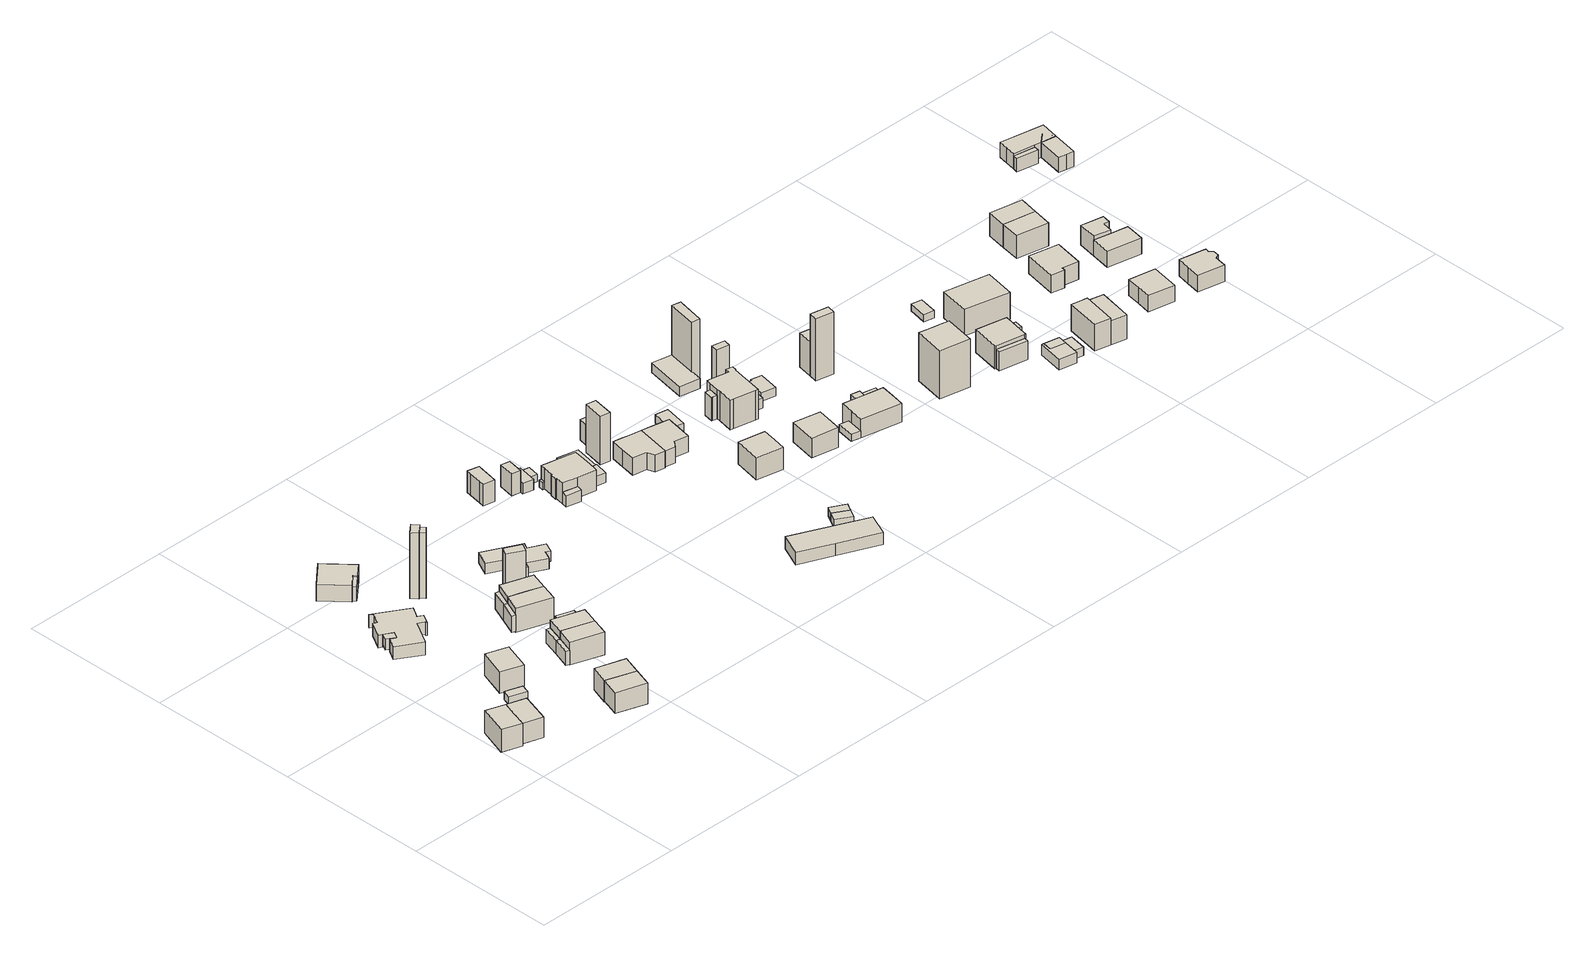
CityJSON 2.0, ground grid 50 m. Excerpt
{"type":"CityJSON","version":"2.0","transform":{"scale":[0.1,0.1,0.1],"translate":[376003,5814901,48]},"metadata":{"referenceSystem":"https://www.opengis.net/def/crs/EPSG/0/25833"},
"CityObjects":{
"building1":{"type":"Building","attributes":{"Gemeindeschluessel":"11000005","BezugspunktDach":"2200","function":"31001_1010","measuredHeight":9.8,"storeysAboveGround":1},"address":[{"country":"Germany","locality":"Berlin","thoroughfareNumber":"24A","thoroughfareName":"Waldschluchtpfad"}],"geometry":[{"type":"Solid","lod":"1","boundaries":[[[[0,1,2,3,4]],[[5,6,7,8,9]],[[5,9,4,3]],[[6,5,3,2]],[[7,6,2,1]],[[8,7,1,0]],[[9,8,0,4]]]]}]},
"building2":{"type":"Building","attributes":{"Gemeindeschluessel":"11000005","BezugspunktDach":"2200","function":"31001_1010","measuredHeight":8.94,"storeysAboveGround":1},"address":[{"country":"Germany","locality":"Berlin","thoroughfareNumber":"24","thoroughfareName":"Waldschluchtpfad"}],"geometry":[{"type":"Solid","lod":"1","boundaries":[[[[10,11,2,0]],[[12,13,14,15]],[[12,15,0,2]],[[13,12,2,11]],[[14,13,11,10]],[[15,14,10,0]]]]}]},
"building3":{"type":"Building","attributes":{"Gemeindeschluessel":"11000005","BezugspunktDach":"2200","function":"31001_2463","measuredHeight":2.69,"storeysAboveGround":1},"address":[{"country":"Germany","locality":"Berlin","thoroughfareNumber":"22B (1)","thoroughfareName":"Waldschluchtpfad"}],"geometry":[{"type":"Solid","lod":"1","boundaries":[[[[16,17,18,19]],[[20,21,22,23]],[[20,23,19,18]],[[21,20,18,17]],[[22,21,17,16]],[[23,22,16,19]]]]}]},
"building4":{"type":"Building","attributes":{"Gemeindeschluessel":"11000005","BezugspunktDach":"2200","function":"51009_1610","measuredHeight":3.76,"storeysAboveGround":0},"address":[{"country":"Germany","locality":"Berlin"}],"geometry":[{"type":"Solid","lod":"1","boundaries":[[[[24,25,26,27,28]],[[29,30,31,32,33]],[[29,33,28,27]],[[30,29,27,26]],[[31,30,26,25]],[[32,31,25,24]],[[33,32,24,28]]]]}]},
"building5":{"type":"Building","attributes":{"Gemeindeschluessel":"11000005","BezugspunktDach":"2200","function":"31001_1010","measuredHeight":8.83,"storeysAboveGround":2},"address":[{"country":"Germany","locality":"Berlin","thoroughfareNumber":"22B","thoroughfareName":"Waldschluchtpfad"}],"geometry":[{"type":"Solid","lod":"1","boundaries":[[[[34,35,36,37,38]],[[39,40,41,42,43]],[[39,43,38,37]],[[40,39,37,36]],[[41,40,36,35]],[[42,41,35,34]],[[43,42,34,38]]]]}]},
"building6":{"type":"Building","attributes":{"Gemeindeschluessel":"11000005","BezugspunktDach":"2200","function":"31001_1010","measuredHeight":4.3,"storeysAboveGround":1},"address":[{"country":"Germany","locality":"Berlin","thoroughfareNumber":"23, 25","thoroughfareName":"Am Kiefernhang"}],"geometry":[{"type":"Solid","lod":"1","boundaries":[[[[44,45,46,47,48,49,50,51,52,53,54,55,56,57,58,59,60,61,62]],[[63,64,65,66,67,68,69,70,71,72,73,74,75,76,77,78,79,80,81]],[[63,81,62,61]],[[64,63,61,60]],[[65,64,60,59]],[[66,65,59,58]],[[67,66,58,57]],[[68,67,57,56]],[[69,68,56,55]],[[70,69,55,54]],[[71,70,54,53]],[[72,71,53,52]],[[73,72,52,51]],[[74,73,51,50]],[[75,74,50,49]],[[76,75,49,48]],[[77,76,48,47]],[[78,77,47,46]],[[79,78,46,45]],[[80,79,45,44]],[[81,80,44,62]]]]}]},
"building7":{"type":"Building","attributes":{"Gemeindeschluessel":"11000005","BezugspunktDach":"2200","function":"31001_1010","measuredHeight":8.93,"storeysAboveGround":1},"address":[{"country":"Germany","locality":"Berlin","thoroughfareNumber":"24C","thoroughfareName":"Waldschluchtpfad"}],"geometry":[{"type":"Solid","lod":"1","boundaries":[[[[82,83,84,85]],[[86,87,88,89]],[[86,89,85,84]],[[87,86,84,83]],[[88,87,83,82]],[[89,88,82,85]]]]}]},
"building8":{"type":"Building","attributes":{"Gemeindeschluessel":"11000005","BezugspunktDach":"2200","function":"31001_1010","measuredHeight":9.21,"storeysAboveGround":1},"address":[{"country":"Germany","locality":"Berlin","thoroughfareNumber":"24B","thoroughfareName":"Waldschluchtpfad"}],"geometry":[{"type":"Solid","lod":"1","boundaries":[[[[90,83,91,92,84]],[[93,94,95,96,97]],[[93,97,84,92]],[[94,93,92,91]],[[95,94,91,83]],[[96,95,83,90]],[[97,96,90,84]]]]}]},
"building9":{"type":"Building","attributes":{"Gemeindeschluessel":"11000005","BezugspunktDach":"2200","function":"51009_1610","measuredHeight":4.66,"storeysAboveGround":0},"address":[{"country":"Germany","locality":"Berlin"}],"geometry":[{"type":"Solid","lod":"1","boundaries":[[[[98,99,100,101]],[[102,103,104,105]],[[102,105,101,100]],[[103,102,100,99]],[[104,103,99,98]],[[105,104,98,101]]]]}]},
"building10":{"type":"Building","attributes":{"Gemeindeschluessel":"11000005","BezugspunktDach":"2200","function":"51009_1610","measuredHeight":4.93,"storeysAboveGround":0},"address":[{"country":"Germany","locality":"Berlin"}],"geometry":[{"type":"Solid","lod":"1","boundaries":[[[[106,107,108,109]],[[110,111,112,113]],[[110,113,109,108]],[[111,110,108,107]],[[112,111,107,106]],[[113,112,106,109]]]]}]},
"building11":{"type":"Building","attributes":{"Gemeindeschluessel":"11000005","BezugspunktDach":"2200","function":"31001_1010","measuredHeight":7.4,"storeysAboveGround":1},"address":[{"country":"Germany","locality":"Berlin","thoroughfareNumber":"21","thoroughfareName":"Am Kiefernhang"}],"geometry":[{"type":"Solid","lod":"1","boundaries":[[[[114,115,116,117,118,119,120]],[[121,122,123,124,125,126,127]],[[121,127,120,119]],[[122,121,119,118]],[[123,122,118,117]],[[124,123,117,116]],[[125,124,116,115]],[[126,125,115,114]],[[127,126,114,120]]]]}]},
"building12":{"type":"Building","attributes":{"Gemeindeschluessel":"11000005","BezugspunktDach":"2200","function":"51009_1610","measuredHeight":4.65,"storeysAboveGround":0},"address":[{"country":"Germany","locality":"Berlin"}],"geometry":[{"type":"Solid","lod":"1","boundaries":[[[[99,128,129,100]],[[130,131,103,102]],[[130,102,100,129]],[[131,130,129,128]],[[103,131,128,99]],[[102,103,99,100]]]]}]},
"building13":{"type":"Building","attributes":{"Gemeindeschluessel":"11000005","BezugspunktDach":"2200","function":"31001_1010","measuredHeight":10.56,"storeysAboveGround":2},"address":[{"country":"Germany","locality":"Berlin","thoroughfareNumber":"22A","thoroughfareName":"Waldschluchtpfad"}],"geometry":[{"type":"Solid","lod":"1","boundaries":[[[[132,133,134,135,136]],[[137,138,139,140,141]],[[137,141,136,135]],[[138,137,135,134]],[[139,138,134,133]],[[140,139,133,132]],[[141,140,132,136]]]]}]},
"building14":{"type":"Building","attributes":{"Gemeindeschluessel":"11000005","BezugspunktDach":"2200","function":"51009_1610","measuredHeight":5.53,"storeysAboveGround":0},"address":[{"country":"Germany","locality":"Berlin"}],"geometry":[{"type":"Solid","lod":"1","boundaries":[[[[142,143,144,145]],[[146,147,148,149]],[[146,149,145,144]],[[147,146,144,143]],[[148,147,143,142]],[[149,148,142,145]]]]}]},
"building15":{"type":"Building","attributes":{"Gemeindeschluessel":"11000005","BezugspunktDach":"2200","function":"31001_1000","measuredHeight":22.44,"storeysAboveGround":1},"address":[{"country":"Germany","locality":"Berlin","thoroughfareNumber":"21 (1)","thoroughfareName":"Am Kiefernhang"}],"geometry":[{"type":"Solid","lod":"1","boundaries":[[[[150,151,152,153,154,155]],[[156,157,158,159,160,161]],[[156,161,155,154]],[[157,156,154,153]],[[158,157,153,152]],[[159,158,152,151]],[[160,159,151,150]],[[161,160,150,155]]]]}]},
"building16":{"type":"Building","attributes":{"Gemeindeschluessel":"11000005","BezugspunktDach":"2200","function":"31001_1010","measuredHeight":10.52,"storeysAboveGround":2},"address":[{"country":"Germany","locality":"Berlin","thoroughfareNumber":"22","thoroughfareName":"Waldschluchtpfad"}],"geometry":[{"type":"Solid","lod":"1","boundaries":[[[[133,162,163,164,135]],[[165,166,167,168,169]],[[165,169,135,164]],[[166,165,164,163]],[[167,166,163,162]],[[168,167,162,133]],[[169,168,133,135]]]]}]},
"building17":{"type":"Building","attributes":{"Gemeindeschluessel":"11000005","BezugspunktDach":"2200","function":"51009_1610","measuredHeight":22.21,"storeysAboveGround":0},"address":[{"country":"Germany","locality":"Berlin"}],"geometry":[{"type":"Solid","lod":"1","boundaries":[[[[170,171,152,151]],[[172,173,174,175]],[[172,175,151,152]],[[173,172,152,171]],[[174,173,171,170]],[[175,174,170,151]]]]}]},
"building18":{"type":"Building","attributes":{"Gemeindeschluessel":"11000005","BezugspunktDach":"2200","function":"51009_1610","measuredHeight":5.57,"storeysAboveGround":0},"address":[{"country":"Germany","locality":"Berlin"}],"geometry":[{"type":"Solid","lod":"1","boundaries":[[[[143,176,177,144]],[[178,179,147,146]],[[178,146,144,177]],[[179,178,177,176]],[[147,179,176,143]],[[146,147,143,144]]]]}]},
"building19":{"type":"Building","attributes":{"Gemeindeschluessel":"11000005","BezugspunktDach":"2200","function":"31001_1010","measuredHeight":10.36,"storeysAboveGround":2},"address":[{"country":"Germany","locality":"Berlin","thoroughfareNumber":"20A","thoroughfareName":"Waldschluchtpfad"}],"geometry":[{"type":"Solid","lod":"1","boundaries":[[[[180,181,182,183,184]],[[185,186,187,188,189]],[[185,189,184,183]],[[186,185,183,182]],[[187,186,182,181]],[[188,187,181,180]],[[189,188,180,184]]]]}]},
"building20":{"type":"Building","attributes":{"Gemeindeschluessel":"11000005","BezugspunktDach":"2200","function":"31001_2463","measuredHeight":2.6,"storeysAboveGround":1},"address":[{"country":"Germany","locality":"Berlin","thoroughfareNumber":"22 (1)","thoroughfareName":"Waldschluchtpfad"}],"geometry":[{"type":"Solid","lod":"1","boundaries":[[[[190,191,192,193]],[[194,195,196,197]],[[194,197,193,192]],[[195,194,192,191]],[[196,195,191,190]],[[197,196,190,193]]]]}]},
"building21":{"type":"Building","attributes":{"Gemeindeschluessel":"11000005","BezugspunktDach":"2200","function":"31001_1010","measuredHeight":10.22,"storeysAboveGround":2},"address":[{"country":"Germany","locality":"Berlin","thoroughfareNumber":"20","thoroughfareName":"Waldschluchtpfad"}],"geometry":[{"type":"Solid","lod":"1","boundaries":[[[[181,198,199,200,183]],[[201,202,203,204,205]],[[201,205,183,200]],[[202,201,200,199]],[[203,202,199,198]],[[204,203,198,181]],[[205,204,181,183]]]]}]},
"building22":{"type":"Building","attributes":{"Gemeindeschluessel":"11000005","BezugspunktDach":"2200","function":"31001_2463","measuredHeight":2.61,"storeysAboveGround":1},"address":[{"country":"Germany","locality":"Berlin","thoroughfareNumber":"20A (1)","thoroughfareName":"Waldschluchtpfad"}],"geometry":[{"type":"Solid","lod":"1","boundaries":[[[[191,206,207,192]],[[208,209,195,194]],[[208,194,192,207]],[[209,208,207,206]],[[195,209,206,191]],[[194,195,191,192]]]]}]},
"building23":{"type":"Building","attributes":{"Gemeindeschluessel":"11000005","BezugspunktDach":"2200","function":"31001_2463","measuredHeight":16.03,"storeysAboveGround":1},"address":[{"country":"Germany","locality":"Berlin","thoroughfareNumber":"20 (1)","thoroughfareName":"Waldschluchtpfad"}],"geometry":[{"type":"Solid","lod":"1","boundaries":[[[[210,211,212,213]],[[214,215,216,217]],[[214,217,213,212]],[[215,214,212,211]],[[216,215,211,210]],[[217,216,210,213]]]]}]},
"building24":{"type":"Building","attributes":{"Gemeindeschluessel":"11000005","BezugspunktDach":"2200","function":"31001_1010","measuredHeight":3.42,"storeysAboveGround":1},"address":[{"country":"Germany","locality":"Berlin","thoroughfareNumber":"18A","thoroughfareName":"Waldschluchtpfad"}],"geometry":[{"type":"Solid","lod":"1","boundaries":[[[[218,219,220,221,222,223,224,225,226,227,228,229]],[[230,231,232,233,234,235,236,237,238,239,240,241]],[[230,241,229,228]],[[231,230,228,227]],[[232,231,227,226]],[[233,232,226,225]],[[234,233,225,224]],[[235,234,224,223]],[[236,235,223,222]],[[237,236,222,221]],[[238,237,221,220]],[[239,238,220,219]],[[240,239,219,218]],[[241,240,218,229]]]]}]},
"building25":{"type":"Building","attributes":{"Gemeindeschluessel":"11000005","BezugspunktDach":"2200","function":"31001_2463","measuredHeight":7.24,"storeysAboveGround":2},"address":[{"country":"Germany","locality":"Berlin","thoroughfareNumber":"18 (1)","thoroughfareName":"Waldschluchtpfad"}],"geometry":[{"type":"Solid","lod":"1","boundaries":[[[[242,243,244,245,246,247,248]],[[249,250,251,252,253,254,255]],[[249,255,248,247]],[[250,249,247,246]],[[251,250,246,245]],[[252,251,245,244]],[[253,252,244,243]],[[254,253,243,242]],[[255,254,242,248]]]]}]},
"building26":{"type":"Building","attributes":{"Gemeindeschluessel":"11000005","BezugspunktDach":"2200","function":"51009_1610","measuredHeight":7.42,"storeysAboveGround":0},"address":[{"country":"Germany","locality":"Berlin"}],"geometry":[{"type":"Solid","lod":"1","boundaries":[[[[256,257,258,259]],[[260,261,262,263]],[[260,263,259,258]],[[261,260,258,257]],[[262,261,257,256]],[[263,262,256,259]]]]}]},
"building27":{"type":"Building","attributes":{"Gemeindeschluessel":"11000005","BezugspunktDach":"2200","function":"31001_2463","measuredHeight":4.24,"storeysAboveGround":1},"address":[{"country":"Germany","locality":"Berlin","thoroughfareNumber":"16 (1)","thoroughfareName":"Waldschluchtpfad"}],"geometry":[{"type":"Solid","lod":"1","boundaries":[[[[264,265,266,267]],[[268,269,270,271]],[[268,271,267,266]],[[269,268,266,265]],[[270,269,265,264]],[[271,270,264,267]]]]}]},
"building28":{"type":"Building","attributes":{"Gemeindeschluessel":"11000005","BezugspunktDach":"2200","function":"51009_1610","measuredHeight":2.49,"storeysAboveGround":0},"address":[{"country":"Germany","locality":"Berlin"}],"geometry":[{"type":"Solid","lod":"1","boundaries":[[[[272,273,274,275]],[[269,276,277,278]],[[269,278,275,274]],[[276,269,274,273]],[[277,276,273,272]],[[278,277,272,275]]]]}]},
"building29":{"type":"Building","attributes":{"Gemeindeschluessel":"11000005","function":"31001_1010"},"address":[{"country":"Germany","locality":"Berlin","thoroughfareNumber":"16","thoroughfareName":"Waldschluchtpfad"}],"children":["building29-1","building29-2","building29-3","building29-4","building29-5"]},
"building29-1":{"type":"BuildingPart","attributes":{"BezugspunktDach":"2200","measuredHeight":9.77,"storeysAboveGround":3},"parents":["building29"],"geometry":[{"type":"MultiSurface","lod":"1","boundaries":[[[279,280,281,282,283,284,285,286,287,288,289,290,291,292,293]],[[294,295,296,297,298,299,300,301,302,303,304,305,306,307,308]],[[294,308,293,292]],[[295,294,292,291]],[[296,295,291,290]],[[297,296,290,289]],[[298,297,289,288]],[[299,298,288,287]],[[300,309,310,287,286]],[[301,300,286,285]],[[311,312,285,284]],[[302,301,313,314]],[[315,311,284,283]],[[303,302,314,316]],[[317,315,283,282]],[[304,303,316,318]],[[319,317,318,320,321,305,304,282,281]],[[306,305,281,280]],[[307,306,280,279]],[[322,323,307,279,293]],[[299,324,310,309,300]],[[314,313,312,311]],[[316,314,311,315]],[[318,316,315,317]],[[321,320,318,317,319]],[[308,307,323,322]]]}]},
"building29-2":{"type":"BuildingPart","attributes":{"BezugspunktDach":"2200","measuredHeight":3.23,"storeysAboveGround":3},"parents":["building29"],"geometry":[{"type":"Solid","lod":"1","boundaries":[[[[311,315,325,326,327,312]],[[328,329,330,316,314,313]],[[328,313,312,327]],[[329,328,327,326]],[[330,329,326,325]],[[330,325,315,316]],[[314,316,315,311]],[[314,311,312,313]]]]}]},
"building29-3":{"type":"BuildingPart","attributes":{"BezugspunktDach":"2200","measuredHeight":4.27,"storeysAboveGround":3},"parents":["building29"],"geometry":[{"type":"MultiSurface","lod":"1","boundaries":[[[331,323,322,332]],[[308,307,333,334]],[[308,334,332,322]],[[308,335,308,307]],[[333,307,323,331]],[[334,333,331,332]],[[336,307,308,335,322,323]]]}]},
"building29-4":{"type":"BuildingPart","attributes":{"BezugspunktDach":"2200","measuredHeight":2.35,"storeysAboveGround":3},"parents":["building29"],"geometry":[{"type":"Solid","lod":"1","boundaries":[[[[310,309,337,338]],[[339,300,299,340]],[[339,340,338,337]],[[300,339,337,309]],[[299,300,299,310]],[[340,299,310,338]],[[309,310,299,300]]]]}]},
"building29-5":{"type":"BuildingPart","attributes":{"BezugspunktDach":"2200","measuredHeight":3.3,"storeysAboveGround":3},"parents":["building29"],"geometry":[{"type":"MultiSurface","lod":"1","boundaries":[[[341,342,325,315,319]],[[316,330,343,344,320]],[[315,316,330,345,330,316,315,325]],[[343,330,325,342]],[[344,343,342,341]],[[320,344,341,319]],[[316,318,317,315]],[[320,319,317,318]]]}]},
"building30":{"type":"Building","attributes":{"Gemeindeschluessel":"11000005","BezugspunktDach":"2200","function":"31001_1022","measuredHeight":4.21,"storeysAboveGround":1},"address":[{"country":"Germany","locality":"Berlin","thoroughfareNumber":"1 (2)","thoroughfareName":"Waldschluchtpfad"}],"geometry":[{"type":"Solid","lod":"1","boundaries":[[[[346,347,348,349,350]],[[351,352,353,354,355]],[[351,355,350,349]],[[352,351,349,348]],[[353,352,348,347]],[[354,353,347,346]],[[355,354,346,350]]]]}]},
"building31":{"type":"Building","attributes":{"Gemeindeschluessel":"11000005","BezugspunktDach":"2200","function":"31001_2463","measuredHeight":17.85,"storeysAboveGround":1},"address":[{"country":"Germany","locality":"Berlin","thoroughfareNumber":"14A (1)","thoroughfareName":"Waldschluchtpfad"}],"geometry":[{"type":"Solid","lod":"1","boundaries":[[[[356,357,358,359]],[[360,361,362,363]],[[360,363,359,358]],[[361,360,358,357]],[[362,361,357,356]],[[363,362,356,359]]]]}]},
"building32":{"type":"Building","attributes":{"Gemeindeschluessel":"11000005","BezugspunktDach":"2200","function":"31001_1010","measuredHeight":9.3,"storeysAboveGround":1},"address":[{"country":"Germany","locality":"Berlin","thoroughfareNumber":"14A","thoroughfareName":"Waldschluchtpfad"}],"geometry":[{"type":"Solid","lod":"1","boundaries":[[[[364,365,366,367,368,369,370,371,372,373,374]],[[375,376,377,378,379,380,381,382,383,384,385]],[[375,385,374,373]],[[376,375,373,372]],[[377,376,372,371]],[[378,377,371,370]],[[379,378,370,369]],[[380,379,369,368]],[[381,380,368,367]],[[382,381,367,366]],[[383,382,366,365]],[[384,383,365,364]],[[385,384,364,374]]]]}]},
"building33":{"type":"Building","attributes":{"Gemeindeschluessel":"11000005","BezugspunktDach":"2200","function":"31001_2463","measuredHeight":2.88,"storeysAboveGround":1},"address":[{"country":"Germany","locality":"Berlin","thoroughfareNumber":"1 (3)","thoroughfareName":"Waldschluchtpfad"}],"geometry":[{"type":"Solid","lod":"1","boundaries":[[[[386,387,388,389]],[[390,391,392,393]],[[390,393,389,388]],[[391,390,388,387]],[[392,391,387,386]],[[393,392,386,389]]]]}]},
"building34":{"type":"Building","attributes":{"Gemeindeschluessel":"11000005","BezugspunktDach":"2200","function":"31001_2463","measuredHeight":2.78,"storeysAboveGround":1},"address":[{"country":"Germany","locality":"Berlin","thoroughfareNumber":"1 (4)","thoroughfareName":"Waldschluchtpfad"}],"geometry":[{"type":"Solid","lod":"1","boundaries":[[[[387,394,395,388]],[[396,397,398,399]],[[396,399,388,395]],[[397,396,395,394]],[[398,397,394,387]],[[399,398,387,388]]]]}]},
"building35":{"type":"Building","attributes":{"Gemeindeschluessel":"11000005","BezugspunktDach":"2200","function":"31001_1000","measuredHeight":7.04,"storeysAboveGround":1},"address":[{"country":"Germany","locality":"Berlin","thoroughfareNumber":"12 (1)","thoroughfareName":"Hochwaldsteig"}],"geometry":[{"type":"Solid","lod":"1","boundaries":[[[[400,401,402,403]],[[404,405,406,407]],[[404,407,403,402]],[[405,404,402,401]],[[406,405,401,400]],[[407,406,400,403]]]]}]},
"building36":{"type":"Building","attributes":{"Gemeindeschluessel":"11000005","BezugspunktDach":"2200","function":"31001_1010","measuredHeight":8.99,"storeysAboveGround":1},"address":[{"country":"Germany","locality":"Berlin","thoroughfareNumber":"14","thoroughfareName":"Waldschluchtpfad"}],"geometry":[{"type":"Solid","lod":"1","boundaries":[[[[408,409,410,411,412,413,414,368,367,366]],[[415,416,417,418,419,420,421,422,423,424]],[[415,424,366,367]],[[416,415,367,368]],[[417,416,368,414]],[[418,417,414,413]],[[419,418,413,412]],[[420,419,412,411]],[[421,420,411,410]],[[422,421,410,409]],[[423,422,409,408]],[[424,423,408,366]]]]}]},
"building37":{"type":"Building","attributes":{"Gemeindeschluessel":"11000005","BezugspunktDach":"2200","function":"31001_1010","measuredHeight":9.49,"storeysAboveGround":1},"address":[{"country":"Germany","locality":"Berlin","thoroughfareNumber":"12B","thoroughfareName":"Waldschluchtpfad"}],"geometry":[{"type":"Solid","lod":"1","boundaries":[[[[425,426,427,428,429]],[[430,431,432,433,434]],[[430,434,429,428]],[[431,430,428,427]],[[432,431,427,426]],[[433,432,426,425]],[[434,433,425,429]]]]}]},
"building38":{"type":"Building","attributes":{"Gemeindeschluessel":"11000005","BezugspunktDach":"2200","function":"31001_2463","measuredHeight":2.78,"storeysAboveGround":1},"address":[{"country":"Germany","locality":"Berlin","thoroughfareNumber":"14 (1)","thoroughfareName":"Waldschluchtpfad"}],"geometry":[{"type":"Solid","lod":"1","boundaries":[[[[435,436,437,438,439,440]],[[441,442,443,444,445,446]],[[441,446,440,439]],[[442,441,439,438]],[[443,442,438,437]],[[444,443,437,436]],[[445,444,436,435]],[[446,445,435,440]]]]}]},
"building39":{"type":"Building","attributes":{"Gemeindeschluessel":"11000005","BezugspunktDach":"2200","function":"51009_1610","measuredHeight":7.9,"storeysAboveGround":0},"address":[{"country":"Germany","locality":"Berlin"}],"geometry":[{"type":"Solid","lod":"1","boundaries":[[[[447,448,449,450,451]],[[452,453,454,455,456]],[[452,456,451,450]],[[453,452,450,449]],[[454,453,449,448]],[[455,454,448,447]],[[456,455,447,451]]]]}]},
"building40":{"type":"Building","attributes":{"Gemeindeschluessel":"11000005","BezugspunktDach":"2200","function":"31001_1010","measuredHeight":9.55,"storeysAboveGround":1},"address":[{"country":"Germany","locality":"Berlin","thoroughfareNumber":"12A","thoroughfareName":"Waldschluchtpfad"}],"geometry":[{"type":"Solid","lod":"1","boundaries":[[[[457,458,459,460]],[[461,462,463,464]],[[461,464,460,459]],[[462,461,459,458]],[[463,462,458,457]],[[464,463,457,460]]]]}]},
"building41":{"type":"Building","attributes":{"Gemeindeschluessel":"11000005","BezugspunktDach":"2200","function":"31001_1010","measuredHeight":12.28,"storeysAboveGround":2},"address":[{"country":"Germany","locality":"Berlin","thoroughfareNumber":"12","thoroughfareName":"Waldschluchtpfad"}],"geometry":[{"type":"Solid","lod":"1","boundaries":[[[[465,466,467,468,469,470,471,472,473,474,475,476,477,478,479]],[[480,481,482,483,484,485,486,487,488,489,490,491,492,493,494]],[[480,494,479,478]],[[481,480,478,477]],[[482,481,477,476]],[[483,482,476,475]],[[484,483,475,474]],[[485,484,474,473]],[[486,485,473,472]],[[487,486,472,471]],[[488,487,471,470]],[[489,488,470,469]],[[490,489,469,468]],[[491,490,468,467]],[[492,491,467,466]],[[493,492,466,465]],[[494,493,465,479]]]]}]},
"building42":{"type":"Building","attributes":{"Gemeindeschluessel":"11000005","BezugspunktDach":"2200","function":"31001_2463","measuredHeight":2.37,"storeysAboveGround":1},"address":[{"country":"Germany","locality":"Berlin","thoroughfareNumber":"10 (1)","thoroughfareName":"Waldschluchtpfad"}],"geometry":[{"type":"Solid","lod":"1","boundaries":[[[[495,496,497,498]],[[499,500,501,502]],[[499,502,498,497]],[[500,499,497,496]],[[501,500,496,495]],[[502,501,495,498]]]]}]},
"building43":{"type":"Building","attributes":{"Gemeindeschluessel":"11000005","BezugspunktDach":"2200","function":"31001_2463","measuredHeight":3.42,"storeysAboveGround":1},"address":[{"country":"Germany","locality":"Berlin","thoroughfareNumber":"12 (1)","thoroughfareName":"Waldschluchtpfad"}],"geometry":[{"type":"Solid","lod":"1","boundaries":[[[[503,504,505,506,507]],[[508,509,510,511,512]],[[508,512,507,506]],[[509,508,506,505]],[[510,509,505,504]],[[511,510,504,503]],[[512,511,503,507]]]]}]},
"building44":{"type":"Building","attributes":{"Gemeindeschluessel":"11000005","function":"31001_1010"},"address":[{"country":"Germany","locality":"Berlin","thoroughfareNumber":"14","thoroughfareName":"Hochwaldsteig"}],"children":["building44-1","building44-2"]},
"building44-1":{"type":"BuildingPart","attributes":{"BezugspunktDach":"2200","measuredHeight":20.07,"storeysAboveGround":1},"parents":["building44"],"geometry":[{"type":"MultiSurface","lod":"1","boundaries":[[[513,514,515,516]],[[517,518,519,520]],[[521,522,516,515]],[[518,517,515,514]],[[519,518,514,513]],[[520,519,513,516]],[[517,520,522,521]]]}]},
"building44-2":{"type":"BuildingPart","attributes":{"BezugspunktDach":"2200","measuredHeight":4.71,"storeysAboveGround":1},"parents":["building44"],"geometry":[{"type":"MultiSurface","lod":"1","boundaries":[[[523,521,524,525]],[[526,517,527,528]],[[526,528,525,524]],[[517,526,524,521]],[[527,520,522,523]],[[528,527,523,525]],[[517,521,522,520]]]}]},
"building45":{"type":"Building","attributes":{"Gemeindeschluessel":"11000005","BezugspunktDach":"2200","function":"31001_1000","measuredHeight":12.59,"storeysAboveGround":1},"address":[{"country":"Germany","locality":"Berlin","thoroughfareNumber":"14 (1)","thoroughfareName":"Hochwaldsteig"}],"geometry":[{"type":"Solid","lod":"1","boundaries":[[[[529,530,531,532]],[[533,534,535,536]],[[533,536,532,531]],[[534,533,531,530]],[[535,534,530,529]],[[536,535,529,532]]]]}]},
"building46":{"type":"Building","attributes":{"Gemeindeschluessel":"11000005","BezugspunktDach":"2200","function":"31001_1000","measuredHeight":2.93,"storeysAboveGround":1},"address":[{"country":"Germany","locality":"Berlin","thoroughfareNumber":"12 (2)","thoroughfareName":"Waldschluchtpfad"}],"geometry":[{"type":"Solid","lod":"1","boundaries":[[[[537,538,539,540,541,542,543,544]],[[545,546,547,548,549,550,551,552]],[[545,552,544,543]],[[546,545,543,542]],[[547,546,542,541]],[[548,547,541,540]],[[549,548,540,539]],[[550,549,539,538]],[[551,550,538,537]],[[552,551,537,544]]]]}]},
"building47":{"type":"Building","attributes":{"Gemeindeschluessel":"11000005","function":"31001_1010"},"address":[{"country":"Germany","locality":"Berlin","thoroughfareNumber":"10","thoroughfareName":"Waldschluchtpfad"}],"children":["building47-1","building47-2"]},
"building47-1":{"type":"BuildingPart","attributes":{"BezugspunktDach":"2200","measuredHeight":8.53,"storeysAboveGround":1},"parents":["building47"],"geometry":[{"type":"MultiSurface","lod":"1","boundaries":[[[553,554,555,556,557,558,559,560]],[[561,562,563,564,565,566,567,568]],[[561,568,560,559]],[[562,561,559,558]],[[563,562,558,557]],[[564,563,557,556]],[[569,570,556,555]],[[566,565,555,554]],[[567,566,554,553]],[[568,567,553,560]],[[565,564,570,569]]]}]},
"building47-2":{"type":"BuildingPart","attributes":{"BezugspunktDach":"2200","measuredHeight":3.92,"storeysAboveGround":1},"parents":["building47"],"geometry":[{"type":"MultiSurface","lod":"1","boundaries":[[[569,571,572,570]],[[573,574,565,564]],[[573,564,570,572]],[[574,573,572,571]],[[565,574,571,569]],[[564,565,569,570,575]]]}]},
"building48":{"type":"Building","attributes":{"Gemeindeschluessel":"11000005","BezugspunktDach":"2200","function":"51009_1610","measuredHeight":5.8,"storeysAboveGround":0},"address":[{"country":"Germany","locality":"Berlin"}],"geometry":[{"type":"Solid","lod":"1","boundaries":[[[[576,577,578,579]],[[580,581,582,583]],[[580,583,579,578]],[[581,580,578,577]],[[582,581,577,576]],[[583,582,576,579]]]]}]},
"building49":{"type":"Building","attributes":{"Gemeindeschluessel":"11000005","BezugspunktDach":"2200","function":"51009_1610","measuredHeight":22.22,"storeysAboveGround":0},"address":[{"country":"Germany","locality":"Berlin"}],"geometry":[{"type":"Solid","lod":"1","boundaries":[[[[584,585,586,587,588]],[[589,590,591,592,593]],[[589,593,588,587]],[[590,589,587,586]],[[591,590,586,585]],[[592,591,585,584]],[[593,592,584,588]]]]}]},
"building50":{"type":"Building","attributes":{"Gemeindeschluessel":"11000005","BezugspunktDach":"2200","function":"31001_1313","measuredHeight":12.49,"storeysAboveGround":1},"address":[{"country":"Germany","locality":"Berlin","thoroughfareNumber":"10 (2)","thoroughfareName":"Waldschluchtpfad"}],"geometry":[{"type":"Solid","lod":"1","boundaries":[[[[594,595,596,597]],[[598,599,591,589]],[[598,589,597,596]],[[599,598,596,595]],[[591,599,595,594]],[[589,591,594,597]]]]}]},
"building51":{"type":"Building","attributes":{"Gemeindeschluessel":"11000005","BezugspunktDach":"2200","function":"31001_1010","measuredHeight":16.44,"storeysAboveGround":1},"address":[{"country":"Germany","locality":"Berlin","thoroughfareNumber":"8","thoroughfareName":"Waldschluchtpfad"}],"geometry":[{"type":"Solid","lod":"1","boundaries":[[[[600,601,602,603,604,605]],[[606,607,608,609,610,611]],[[606,611,605,604]],[[607,606,604,603]],[[608,607,603,602]],[[609,608,602,601]],[[610,609,601,600]],[[611,610,600,605]]]]}]},
"building52":{"type":"Building","attributes":{"Gemeindeschluessel":"11000005","BezugspunktDach":"2200","function":"51009_1610","measuredHeight":3.35,"storeysAboveGround":0},"address":[{"country":"Germany","locality":"Berlin"}],"geometry":[{"type":"Solid","lod":"1","boundaries":[[[[612,613,614,615]],[[616,617,608,607]],[[616,607,615,614]],[[617,616,614,613]],[[608,617,613,612]],[[607,608,612,615]]]]}]},
"building53":{"type":"Building","attributes":{"Gemeindeschluessel":"11000005","BezugspunktDach":"2200","function":"51009_1610","measuredHeight":6.41,"storeysAboveGround":0},"address":[{"country":"Germany","locality":"Berlin"}],"geometry":[{"type":"Solid","lod":"1","boundaries":[[[[618,619,620,621]],[[622,623,624,625]],[[622,625,621,620]],[[623,622,620,619]],[[624,623,619,618]],[[625,624,618,621]]]]}]},
"building54":{"type":"Building","attributes":{"Gemeindeschluessel":"11000005","BezugspunktDach":"2200","function":"31001_1010","measuredHeight":8.53,"storeysAboveGround":2},"address":[{"country":"Germany","locality":"Berlin","thoroughfareNumber":"6","thoroughfareName":"Waldschluchtpfad"}],"geometry":[{"type":"Solid","lod":"1","boundaries":[[[[626,627,628,629,630,631,632,633]],[[634,635,636,637,638,623,622,639]],[[634,639,633,632]],[[635,634,632,631]],[[636,635,631,630]],[[637,636,630,629]],[[638,637,629,628]],[[623,638,628,627]],[[622,623,627,626]],[[639,622,626,633]]]]}]},
"building55":{"type":"Building","attributes":{"Gemeindeschluessel":"11000005","BezugspunktDach":"2200","function":"31001_2463","measuredHeight":2.38,"storeysAboveGround":1},"address":[{"country":"Germany","locality":"Berlin","thoroughfareNumber":"6A (1)","thoroughfareName":"Waldschluchtpfad"}],"geometry":[{"type":"Solid","lod":"1","boundaries":[[[[640,641,642,643]],[[644,645,646,647]],[[644,647,643,642]],[[645,644,642,641]],[[646,645,641,640]],[[647,646,640,643]]]]}]},
"building56":{"type":"Building","attributes":{"Gemeindeschluessel":"11000005","BezugspunktDach":"2200","function":"51009_1611","measuredHeight":3.68,"storeysAboveGround":0},"address":[{"country":"Germany","locality":"Berlin"}],"geometry":[{"type":"Solid","lod":"1","boundaries":[[[[648,649,650,651,652,653]],[[654,655,656,657,658,659]],[[654,659,653,652]],[[655,654,652,651]],[[656,655,651,650]],[[657,656,650,649]],[[658,657,649,648]],[[659,658,648,653]]]]}]},
"building57":{"type":"Building","attributes":{"Gemeindeschluessel":"11000005","BezugspunktDach":"2200","function":"51009_1610","measuredHeight":6.5,"storeysAboveGround":0},"address":[{"country":"Germany","locality":"Berlin"}],"geometry":[{"type":"Solid","lod":"1","boundaries":[[[[660,661,662,663]],[[664,665,666,667]],[[664,667,663,662]],[[665,664,662,661]],[[666,665,661,660]],[[667,666,660,663]]]]}]},
"building58":{"type":"Building","attributes":{"Gemeindeschluessel":"11000005","BezugspunktDach":"2200","function":"31001_1000","measuredHeight":3.68,"storeysAboveGround":1},"address":[{"country":"Germany","locality":"Berlin","thoroughfareNumber":"6 (2)","thoroughfareName":"Waldschluchtpfad"}],"geometry":[{"type":"Solid","lod":"1","boundaries":[[[[649,668,651,650]],[[655,669,657,656]],[[655,656,650,651]],[[669,655,651,668]],[[657,669,668,649]],[[656,657,649,650]]]]}]},
"building59":{"type":"Building","attributes":{"Gemeindeschluessel":"11000005","BezugspunktDach":"2200","function":"31001_1010","measuredHeight":10.26,"storeysAboveGround":1},"address":[{"country":"Germany","locality":"Berlin","thoroughfareNumber":"6A","thoroughfareName":"Waldschluchtpfad"}],"geometry":[{"type":"Solid","lod":"1","boundaries":[[[[670,671,672,673]],[[674,675,676,677]],[[674,677,673,672]],[[675,674,672,671]],[[676,675,671,670]],[[677,676,670,673]]]]}]},
"building60":{"type":"Building","attributes":{"Gemeindeschluessel":"11000005","BezugspunktDach":"2200","function":"31001_2463","measuredHeight":2.92,"storeysAboveGround":1},"address":[{"country":"Germany","locality":"Berlin","thoroughfareNumber":"4B (1)","thoroughfareName":"Waldschluchtpfad"}],"geometry":[{"type":"Solid","lod":"1","boundaries":[[[[678,679,680,681]],[[682,683,684,685]],[[682,685,681,680]],[[683,682,680,679]],[[684,683,679,678]],[[685,684,678,681]]]]}]},
"building61":{"type":"Building","attributes":{"Gemeindeschluessel":"11000005","BezugspunktDach":"2200","function":"31001_1010","measuredHeight":9.8,"storeysAboveGround":3},"address":[{"country":"Germany","locality":"Berlin","thoroughfareNumber":"4B","thoroughfareName":"Waldschluchtpfad"}],"geometry":[{"type":"Solid","lod":"1","boundaries":[[[[686,687,688,689,690]],[[691,692,693,694,695]],[[691,695,690,689]],[[692,691,689,688]],[[693,692,688,687]],[[694,693,687,686]],[[695,694,686,690]]]]}]},
"building62":{"type":"Building","attributes":{"Gemeindeschluessel":"11000005","BezugspunktDach":"2200","function":"31001_1010","measuredHeight":10.13,"storeysAboveGround":3},"address":[{"country":"Germany","locality":"Berlin","thoroughfareNumber":"4A","thoroughfareName":"Waldschluchtpfad"}],"geometry":[{"type":"Solid","lod":"1","boundaries":[[[[696,697,698,699]],[[700,701,702,703]],[[700,703,699,698]],[[701,700,698,697]],[[702,701,697,696]],[[703,702,696,699]]]]}]},
"building63":{"type":"Building","attributes":{"Gemeindeschluessel":"11000005","BezugspunktDach":"2200","function":"31001_1010","measuredHeight":7.94,"storeysAboveGround":2},"address":[{"country":"Germany","locality":"Berlin","thoroughfareNumber":"4","thoroughfareName":"Waldschluchtpfad"}],"geometry":[{"type":"Solid","lod":"1","boundaries":[[[[704,705,706,707,708,709,710,711]],[[712,713,714,715,716,717,718,719]],[[712,719,711,710]],[[713,712,710,709]],[[714,713,709,708]],[[715,714,708,707]],[[716,715,707,706]],[[717,716,706,705]],[[718,717,705,704]],[[719,718,704,711]]]]}]},
"building64":{"type":"Building","attributes":{"Gemeindeschluessel":"11000005","BezugspunktDach":"2200","function":"31001_1010","measuredHeight":7.47,"storeysAboveGround":1},"address":[{"country":"Germany","locality":"Berlin","thoroughfareNumber":"2","thoroughfareName":"Waldschluchtpfad"}],"geometry":[{"type":"Solid","lod":"1","boundaries":[[[[720,721,722,723,724]],[[725,726,727,728,729]],[[725,729,724,723]],[[726,725,723,722]],[[727,726,722,721]],[[728,727,721,720]],[[729,728,720,724]]]]}]},
"building65":{"type":"Building","attributes":{"Gemeindeschluessel":"11000005","BezugspunktDach":"2200","function":"31001_1010","measuredHeight":9.78,"storeysAboveGround":1},"address":[{"country":"Germany","locality":"Berlin","thoroughfareNumber":"22C","thoroughfareName":"Hochwaldsteig"}],"geometry":[{"type":"Solid","lod":"1","boundaries":[[[[730,731,732,733,734]],[[735,736,737,738,739]],[[735,739,734,733]],[[736,735,733,732]],[[737,736,732,731]],[[738,737,731,730]],[[739,738,730,734]]]]}]},
"building66":{"type":"Building","attributes":{"Gemeindeschluessel":"11000005","BezugspunktDach":"2200","function":"31001_1010","measuredHeight":9.77,"storeysAboveGround":1},"address":[{"country":"Germany","locality":"Berlin","thoroughfareNumber":"22B","thoroughfareName":"Hochwaldsteig"}],"geometry":[{"type":"Solid","lod":"1","boundaries":[[[[731,740,741,742,733]],[[743,744,745,737,735]],[[743,735,733,742]],[[744,743,742,741]],[[745,744,741,740]],[[737,745,740,731]],[[735,737,731,733]]]]}]},
"building67":{"type":"Building","attributes":{"Gemeindeschluessel":"11000005","function":"31001_1010"},"address":[{"country":"Germany","locality":"Berlin","thoroughfareNumber":"32","thoroughfareName":"Karlsbergallee"}],"children":["building67-1","building67-2"]},
"building67-1":{"type":"BuildingPart","attributes":{"BezugspunktDach":"2200","measuredHeight":6.92,"storeysAboveGround":1},"parents":["building67"],"geometry":[{"type":"MultiSurface","lod":"1","boundaries":[[[746,747,748,749,750]],[[751,752,753,754,755]],[[751,755,750,749]],[[753,752,748,747]],[[754,753,747,746]],[[755,754,746,750]],[[756,752,751,749,748]]]}]},
"building67-2":{"type":"BuildingPart","attributes":{"BezugspunktDach":"2200","measuredHeight":8.21,"storeysAboveGround":1},"parents":["building67"],"geometry":[{"type":"MultiSurface","lod":"1","boundaries":[[[757,758,759,760,761,762]],[[763,764,765,766,752,751]],[[763,751,762,761]],[[764,763,761,760]],[[765,764,760,759]],[[766,765,759,758]],[[752,766,758,757]],[[751,749,748,757,762]],[[752,748,749,751]]]}]},
"building68":{"type":"Building","attributes":{"Gemeindeschluessel":"11000005","BezugspunktDach":"2200","function":"31001_1010","measuredHeight":7.35,"storeysAboveGround":1},"address":[{"country":"Germany","locality":"Berlin","thoroughfareNumber":"34","thoroughfareName":"Karlsbergallee"}],"geometry":[{"type":"Solid","lod":"1","boundaries":[[[[767,768,769,770,771,772,773,774,775,776]],[[777,778,779,780,781,782,783,784,785,786]],[[777,786,776,775]],[[778,777,775,774]],[[779,778,774,773]],[[780,779,773,772]],[[781,780,772,771]],[[782,781,771,770]],[[783,782,770,769]],[[784,783,769,768]],[[785,784,768,767]],[[786,785,767,776]]]]}]},
"building69":{"type":"Building","attributes":{"Gemeindeschluessel":"11000005","function":"31001_1010"},"address":[{"country":"Germany","locality":"Berlin","thoroughfareNumber":"24","thoroughfareName":"Hochwaldsteig"}],"children":["building69-1","building69-2","building69-3"]},
"building69-1":{"type":"BuildingPart","attributes":{"BezugspunktDach":"2200","measuredHeight":5.71,"storeysAboveGround":1},"parents":["building69"],"geometry":[{"type":"MultiSurface","lod":"1","boundaries":[[[787,788,789,790,791,792,793]],[[794,795,796,797,798,799,800]],[[794,800,793,792]],[[795,794,792,791]],[[796,795,791,790]],[[797,796,790,789]],[[798,797,789,788]],[[799,798,788,787]],[[801,802,787,793]],[[800,799,803,802,801]]]}]},
"building69-2":{"type":"BuildingPart","attributes":{"BezugspunktDach":"2200","measuredHeight":5.67,"storeysAboveGround":1},"parents":["building69"],"geometry":[{"type":"Solid","lod":"1","boundaries":[[[[804,805,789,806,788,807]],[[798,808,797,809,810,811]],[[798,811,807,788]],[[808,798,788,806]],[[797,808,806,789]],[[809,797,789,805]],[[810,809,805,804]],[[811,810,804,807]]]]}]},
"building69-3":{"type":"BuildingPart","attributes":{"BezugspunktDach":"2200","measuredHeight":4.47,"storeysAboveGround":1},"parents":["building69"],"geometry":[{"type":"Solid","lod":"1","boundaries":[[[[812,802,801,813]],[[800,799,814,815]],[[800,815,813,801]],[[814,799,802,812]],[[815,814,812,813]],[[800,801,802,799]]]]}]}
},
"vertices":[
[63,143,79],[78,192,79],[94,240,79],[32,261,79],[0,165,79],[32,261,2],[94,240,2],[78,192,2],[63,143,2],[0,165,2],
[125,123,79],[156,220,79],[94,240,10],[156,220,10],[125,123,10],[63,143,10],
[215,275,44],[224,302,44],[169,321,44],[160,293,44],[169,321,17],[224,302,17],[215,275,17],[160,293,17],
[96,695,73],[113,685,73],[125,705,73],[97,722,73],[85,702,73],[97,722,36],[125,705,36],[113,685,36],[96,695,36],[85,702,36],
[247,320,96],[277,410,96],[242,422,96],[206,434,96],[176,344,96],[206,434,22],[242,422,22],[277,410,22],[247,320,22],[176,344,22],
[154,613,72],[201,693,72],[222,681,72],[220,677,72],[222,674,72],[241,706,72],[224,716,72],[245,752,72],[137,817,72],[135,814,72],[146,807,72],[126,773,72],[115,780,72],[85,729,72],[97,722,72],[125,705,72],[113,685,72],[96,695,72],[75,660,72],[96,695,29],[113,685,29],[125,705,29],[97,722,29],[85,729,29],[115,780,29],[126,773,29],[146,807,29],[135,814,29],[137,817,29],[245,752,29],[224,716,29],[241,706,29],[222,674,29],[220,677,29],[222,681,29],[201,693,29],[154,613,29],[75,660,29],
[417,7,105],[437,69,105],[341,101,105],[321,39,105],[341,101,35],[437,69,35],[417,7,35],[321,39,35],
[389,85,105],[458,131,105],[362,162,105],[362,162,32],[458,131,32],[437,69,32],[389,85,32],[341,101,32],
[396,290,84],[415,347,84],[403,351,84],[384,294,84],[403,351,37],[415,347,37],[396,290,37],[384,294,37],
[213,939,66],[248,970,66],[238,981,66],[204,949,66],[238,981,17],[248,970,17],[213,939,17],[204,949,17],
[204,949,70],[238,981,70],[248,970,70],[250,972,70],[287,1006,70],[211,1089,70],[137,1022,70],[211,1089,14],[287,1006,14],[250,972,14],[248,970,14],[238,981,14],[204,949,14],[137,1022,14],
[433,404,84],[421,408,84],[421,408,37],[433,404,37],
[498,256,112],[517,313,112],[466,330,112],[415,347,112],[396,290,112],[415,347,35],[466,330,35],[517,313,35],[498,256,35],[396,290,35],
[399,504,95],[422,559,95],[410,563,95],[387,508,95],[410,563,40],[422,559,40],[399,504,40],[387,508,40],
[326,809,257],[327,809,257],[346,827,257],[355,836,257],[339,855,257],[309,828,257],[339,855,33],[355,836,33],[346,827,33],[327,809,33],[326,809,33],[309,828,33],
[535,370,112],[484,387,112],[433,404,112],[433,404,36],[484,387,36],[535,370,36],[517,313,36],[415,347,36],
[340,795,257],[359,813,257],[346,827,35],[359,813,35],[340,795,35],[327,809,35],
[446,615,95],[434,619,95],[434,619,40],[446,615,40],
[510,467,117],[529,524,117],[475,542,117],[422,559,117],[399,504,117],[422,559,35],[475,542,35],[529,524,35],[510,467,35],[399,504,35],
[542,381,63],[551,409,63],[496,428,63],[487,399,63],[496,428,37],[551,409,37],[542,381,37],[487,399,37],
[547,581,117],[497,598,117],[446,615,117],[446,615,37],[497,598,37],[547,581,37],[529,524,37],[422,559,37],
[560,437,63],[505,456,63],[505,456,37],[560,437,37],
[534,599,199],[547,625,199],[495,651,199],[482,625,199],[495,651,39],[547,625,39],[534,599,39],[482,625,39],
[598,726,73],[575,678,73],[607,663,73],[615,680,73],[676,650,73],[690,679,73],[705,672,73],[720,704,73],[668,729,73],[678,749,73],[559,808,73],[534,758,73],[559,808,38],[678,749,38],[668,729,38],[720,704,38],[705,672,38],[690,679,38],[676,650,38],[615,680,38],[607,663,38],[575,678,38],[598,726,38],[534,758,38],
[797,982,111],[812,1058,111],[776,1066,111],[774,1066,111],[771,1050,111],[763,1007,111],[759,989,111],[763,1007,38],[771,1050,38],[774,1066,38],[776,1066,38],[812,1058,38],[797,982,38],[759,989,38],
[876,960,114],[886,1012,114],[857,1018,114],[847,966,114],[857,1018,40],[886,1012,40],[876,960,40],[847,966,40],
[910,943,76],[923,1007,76],[887,1014,76],[874,950,76],[887,1014,40],[923,1007,40],[910,943,40],[874,950,40],
[945,963,65],[952,1002,65],[923,1007,65],[915,968,65],[952,1002,40],[945,963,40],[915,968,40],
[969,830,110],[1031,818,110],[1034,833,110],[1041,868,110],[1043,879,110],[1050,917,110],[1019,924,110],[938,940,110],[934,924,110],[928,890,110],[928,889,110],[925,889,110],[921,868,110],[924,867,110],[919,841,110],[924,867,40],[921,868,40],[925,889,40],[928,889,40],[928,890,40],[934,924,40],[938,940,40],[1019,924,40],[1050,917,40],[1043,879,40],[1041,868,40],[1034,833,40],[1031,818,40],[969,830,40],[919,841,40],[938,940,64],[934,924,64],[1050,917,74],[1019,924,74],[1019,924,41],[1050,917,41],[1043,879,74],[1043,879,41],[1041,868,74],[1041,868,41],[1034,833,74],[1034,833,41],[1034,833,66],[919,841,79],[969,830,79],[934,924,51],
[1082,872,74],[1099,956,74],[1029,970,74],[1029,970,41],[1099,956,41],[1082,872,41],
[965,811,79],[915,821,79],[965,811,40],[915,821,40],[919,841,44],[969,830,60],
[930,941,64],[927,925,64],[930,941,40],[927,925,40],
[1075,825,74],[1085,871,74],[1085,871,41],[1075,825,41],[1082,872,58],
[1270,122,90],[1400,65,90],[1431,137,90],[1194,243,90],[1160,169,90],[1194,243,48],[1431,137,48],[1400,65,48],[1270,122,48],[1160,169,48],
[1156,889,205],[1169,958,205],[1137,964,205],[1124,895,205],[1137,964,41],[1169,958,41],[1156,889,41],[1124,895,41],
[1195,785,103],[1203,760,103],[1236,754,103],[1249,822,103],[1258,869,103],[1217,876,103],[1194,881,103],[1182,883,103],[1166,886,103],[1157,840,103],[1149,793,103],[1157,840,44],[1166,886,44],[1182,883,44],[1194,881,44],[1217,876,44],[1258,869,44],[1249,822,44],[1236,754,44],[1203,760,44],[1195,785,44],[1149,793,44],
[1404,185,82],[1418,212,82],[1370,240,82],[1355,213,82],[1370,240,53],[1418,212,53],[1404,185,53],[1355,213,53],
[1433,238,82],[1384,264,82],[1384,264,54],[1433,238,54],[1418,212,54],[1370,240,54],
[1198,981,112],[1204,1009,112],[1167,1016,112],[1161,989,112],[1167,1016,42],[1204,1009,42],[1198,981,42],[1161,989,42],
[1268,747,103],[1285,767,103],[1331,758,103],[1340,805,103],[1349,851,103],[1327,855,103],[1298,861,103],[1249,822,48],[1258,869,48],[1298,861,48],[1327,855,48],[1349,851,48],[1340,805,48],[1331,758,48],[1285,767,48],[1268,747,48],[1236,754,48],
[1450,505,132],[1459,549,132],[1467,594,132],[1379,611,132],[1361,523,132],[1379,611,57],[1467,594,57],[1459,549,57],[1450,505,57],[1361,523,57],
[1363,864,78],[1358,841,78],[1390,834,78],[1405,911,78],[1363,919,78],[1352,866,78],[1363,919,50],[1405,911,50],[1390,834,50],[1358,841,50],[1363,864,50],[1352,866,50],
[1481,811,132],[1494,808,132],[1501,841,132],[1483,844,132],[1477,811,132],[1483,844,53],[1501,841,53],[1494,808,53],[1481,811,53],[1477,811,53],
[1630,470,125],[1648,558,125],[1560,576,125],[1542,487,125],[1560,576,58],[1648,558,58],[1630,470,58],[1542,487,58],
[1494,742,154],[1565,728,154],[1573,726,154],[1580,758,154],[1595,837,154],[1597,837,154],[1600,853,154],[1578,857,154],[1575,843,154],[1550,848,154],[1504,857,154],[1501,841,154],[1494,808,154],[1492,794,154],[1482,744,154],[1492,794,54],[1494,808,54],[1501,841,54],[1504,857,54],[1550,848,54],[1575,843,54],[1578,857,54],[1600,853,54],[1597,837,54],[1595,837,54],[1580,758,54],[1573,726,54],[1565,728,54],[1494,742,54],[1482,744,54],
[1704,456,83],[1715,514,83],[1684,520,83],[1673,463,83],[1684,520,60],[1715,514,60],[1704,456,60],[1673,463,60],
[1617,751,90],[1632,830,90],[1597,837,90],[1595,837,90],[1580,758,90],[1595,837,56],[1597,837,56],[1632,830,56],[1617,751,56],[1580,758,56],
[1598,978,254],[1618,1073,254],[1589,1079,254],[1571,983,254],[1589,1079,53],[1618,1073,53],[1598,978,53],[1571,983,53],[1589,1079,86],[1571,983,86],
[1564,944,86],[1523,1092,86],[1497,956,86],[1523,1092,53],[1564,944,53],[1497,956,53],
[1639,904,182],[1644,928,182],[1602,936,182],[1598,912,182],[1602,936,56],[1644,928,56],[1639,904,56],[1598,912,56],
[1681,765,87],[1694,833,87],[1659,840,87],[1658,835,87],[1648,837,87],[1649,842,87],[1647,842,87],[1634,775,87],[1647,842,58],[1649,842,58],[1648,837,58],[1658,835,58],[1659,840,58],[1694,833,58],[1681,765,58],[1634,775,58],
[1838,429,122],[1847,474,122],[1855,519,122],[1803,529,122],[1775,535,122],[1722,545,122],[1713,501,122],[1704,456,122],[1713,501,59],[1722,545,59],[1775,535,59],[1803,529,59],[1855,519,59],[1847,474,59],[1838,429,59],[1704,456,59],[1855,519,99],[1803,529,99],
[1863,556,99],[1811,566,99],[1811,566,59],[1863,556,59],[1803,529,97],
[1803,529,109],[1811,566,109],[1782,572,109],[1775,535,109],[1782,572,65],[1811,566,65],[1803,529,65],[1775,535,65],
[1865,721,273],[1870,748,273],[1841,754,273],[1811,760,273],[1806,733,273],[1811,760,62],[1841,754,62],[1870,748,62],[1865,721,62],[1806,733,62],
[1870,748,178],[1880,798,178],[1821,810,178],[1811,760,178],[1821,810,62],[1880,798,62],
[2085,408,227],[2105,510,227],[2075,516,227],[2034,524,227],[2006,530,227],[1986,428,227],[2006,530,63],[2034,524,63],[2075,516,63],[2105,510,63],[2085,408,63],[1986,428,63],
[2075,516,97],[2078,533,97],[2038,542,97],[2034,524,97],[2038,542,63],[2078,533,63],
[2296,393,121],[2299,407,121],[2205,426,121],[2202,411,121],[2205,426,57],[2299,407,57],[2296,393,57],[2202,411,57],
[2205,426,134],[2299,407,134],[2302,407,134],[2311,453,134],[2317,482,134],[2320,500,134],[2219,520,134],[2201,427,134],[2219,520,57],[2320,500,57],[2317,482,57],[2311,453,57],[2302,407,57],[2201,427,57],
[2241,703,95],[2253,764,95],[2219,771,95],[2207,710,95],[2219,771,71],[2253,764,71],[2241,703,71],[2207,710,71],
[2382,287,92],[2392,341,92],[2341,351,92],[2346,381,92],[2340,383,92],[2324,298,92],[2340,383,55],[2346,381,55],[2341,351,55],[2392,341,55],[2382,287,55],[2324,298,55],
[2329,450,123],[2335,478,123],[2317,482,123],[2311,453,123],[2317,482,58],[2335,478,58],[2329,450,58],[2311,453,58],
[2398,371,92],[2398,371,55],
[2387,553,159],[2408,654,159],[2260,685,159],[2239,585,159],[2260,685,69],[2408,654,69],[2387,553,69],[2239,585,69],
[2419,298,85],[2430,355,85],[2401,361,85],[2390,304,85],[2401,361,56],[2430,355,56],[2419,298,56],[2390,304,56],
[2508,280,147],[2531,394,147],[2504,399,147],[2478,404,147],[2456,291,147],[2478,404,57],[2504,399,57],[2531,394,57],[2508,280,57],[2456,291,57],
[2560,270,138],[2583,383,138],[2531,394,138],[2508,280,138],[2531,394,56],[2583,383,56],[2560,270,56],[2508,280,56],
[2606,558,121],[2608,569,121],[2613,568,121],[2662,559,121],[2681,656,121],[2632,666,121],[2584,676,121],[2562,566,121],[2584,676,61],[2632,666,61],[2681,656,61],[2662,559,61],[2613,568,61],[2608,569,61],[2606,558,61],[2562,566,61],
[2783,304,108],[2800,397,108],[2713,413,108],[2705,367,108],[2696,321,108],[2705,367,53],[2713,413,53],[2800,397,53],[2783,304,53],[2696,321,53],
[2712,726,143],[2725,791,143],[2672,801,143],[2619,810,143],[2608,746,143],[2619,810,64],[2672,801,64],[2725,791,64],[2712,726,64],[2608,746,64],
[2738,855,143],[2685,865,143],[2631,875,143],[2631,875,64],[2685,865,64],[2738,855,64],
[2873,523,112],[2885,588,112],[2828,599,112],[2773,611,112],[2761,545,112],[2773,611,58],[2828,599,58],[2885,588,58],[2873,523,58],[2761,545,58],[2828,599,75],
[2828,599,125],[2835,632,125],[2852,629,125],[2858,657,125],[2785,672,125],[2773,611,125],[2785,672,58],[2858,657,58],[2852,629,58],[2835,632,58],
[2948,273,108],[2955,314,108],[2963,318,108],[2969,320,108],[2973,340,108],[2962,351,108],[2965,364,108],[2878,381,108],[2869,336,108],[2861,291,108],[2869,336,52],[2878,381,52],[2965,364,52],[2962,351,52],[2973,340,52],[2969,320,52],[2963,318,52],[2955,314,52],[2948,273,52],[2861,291,52],
[2973,1039,117],[2995,1036,117],[3045,1028,117],[3058,1090,117],[2915,1117,117],[2908,1084,117],[2902,1051,117],[2908,1084,66],[2915,1117,66],[3058,1090,66],[3045,1028,66],[2995,1036,66],[2973,1039,66],[2902,1051,66],[2902,1051,111],[2973,1039,111],[2973,1039,81],
[3004,946,117],[3028,941,117],[3026,1062,117],[2979,951,117],[3026,1062,66],[3028,941,66],[3004,946,66],[2979,951,66],
[2969,1021,111],[2899,1035,111],[2969,1021,66],[2899,1035,66]
]}
